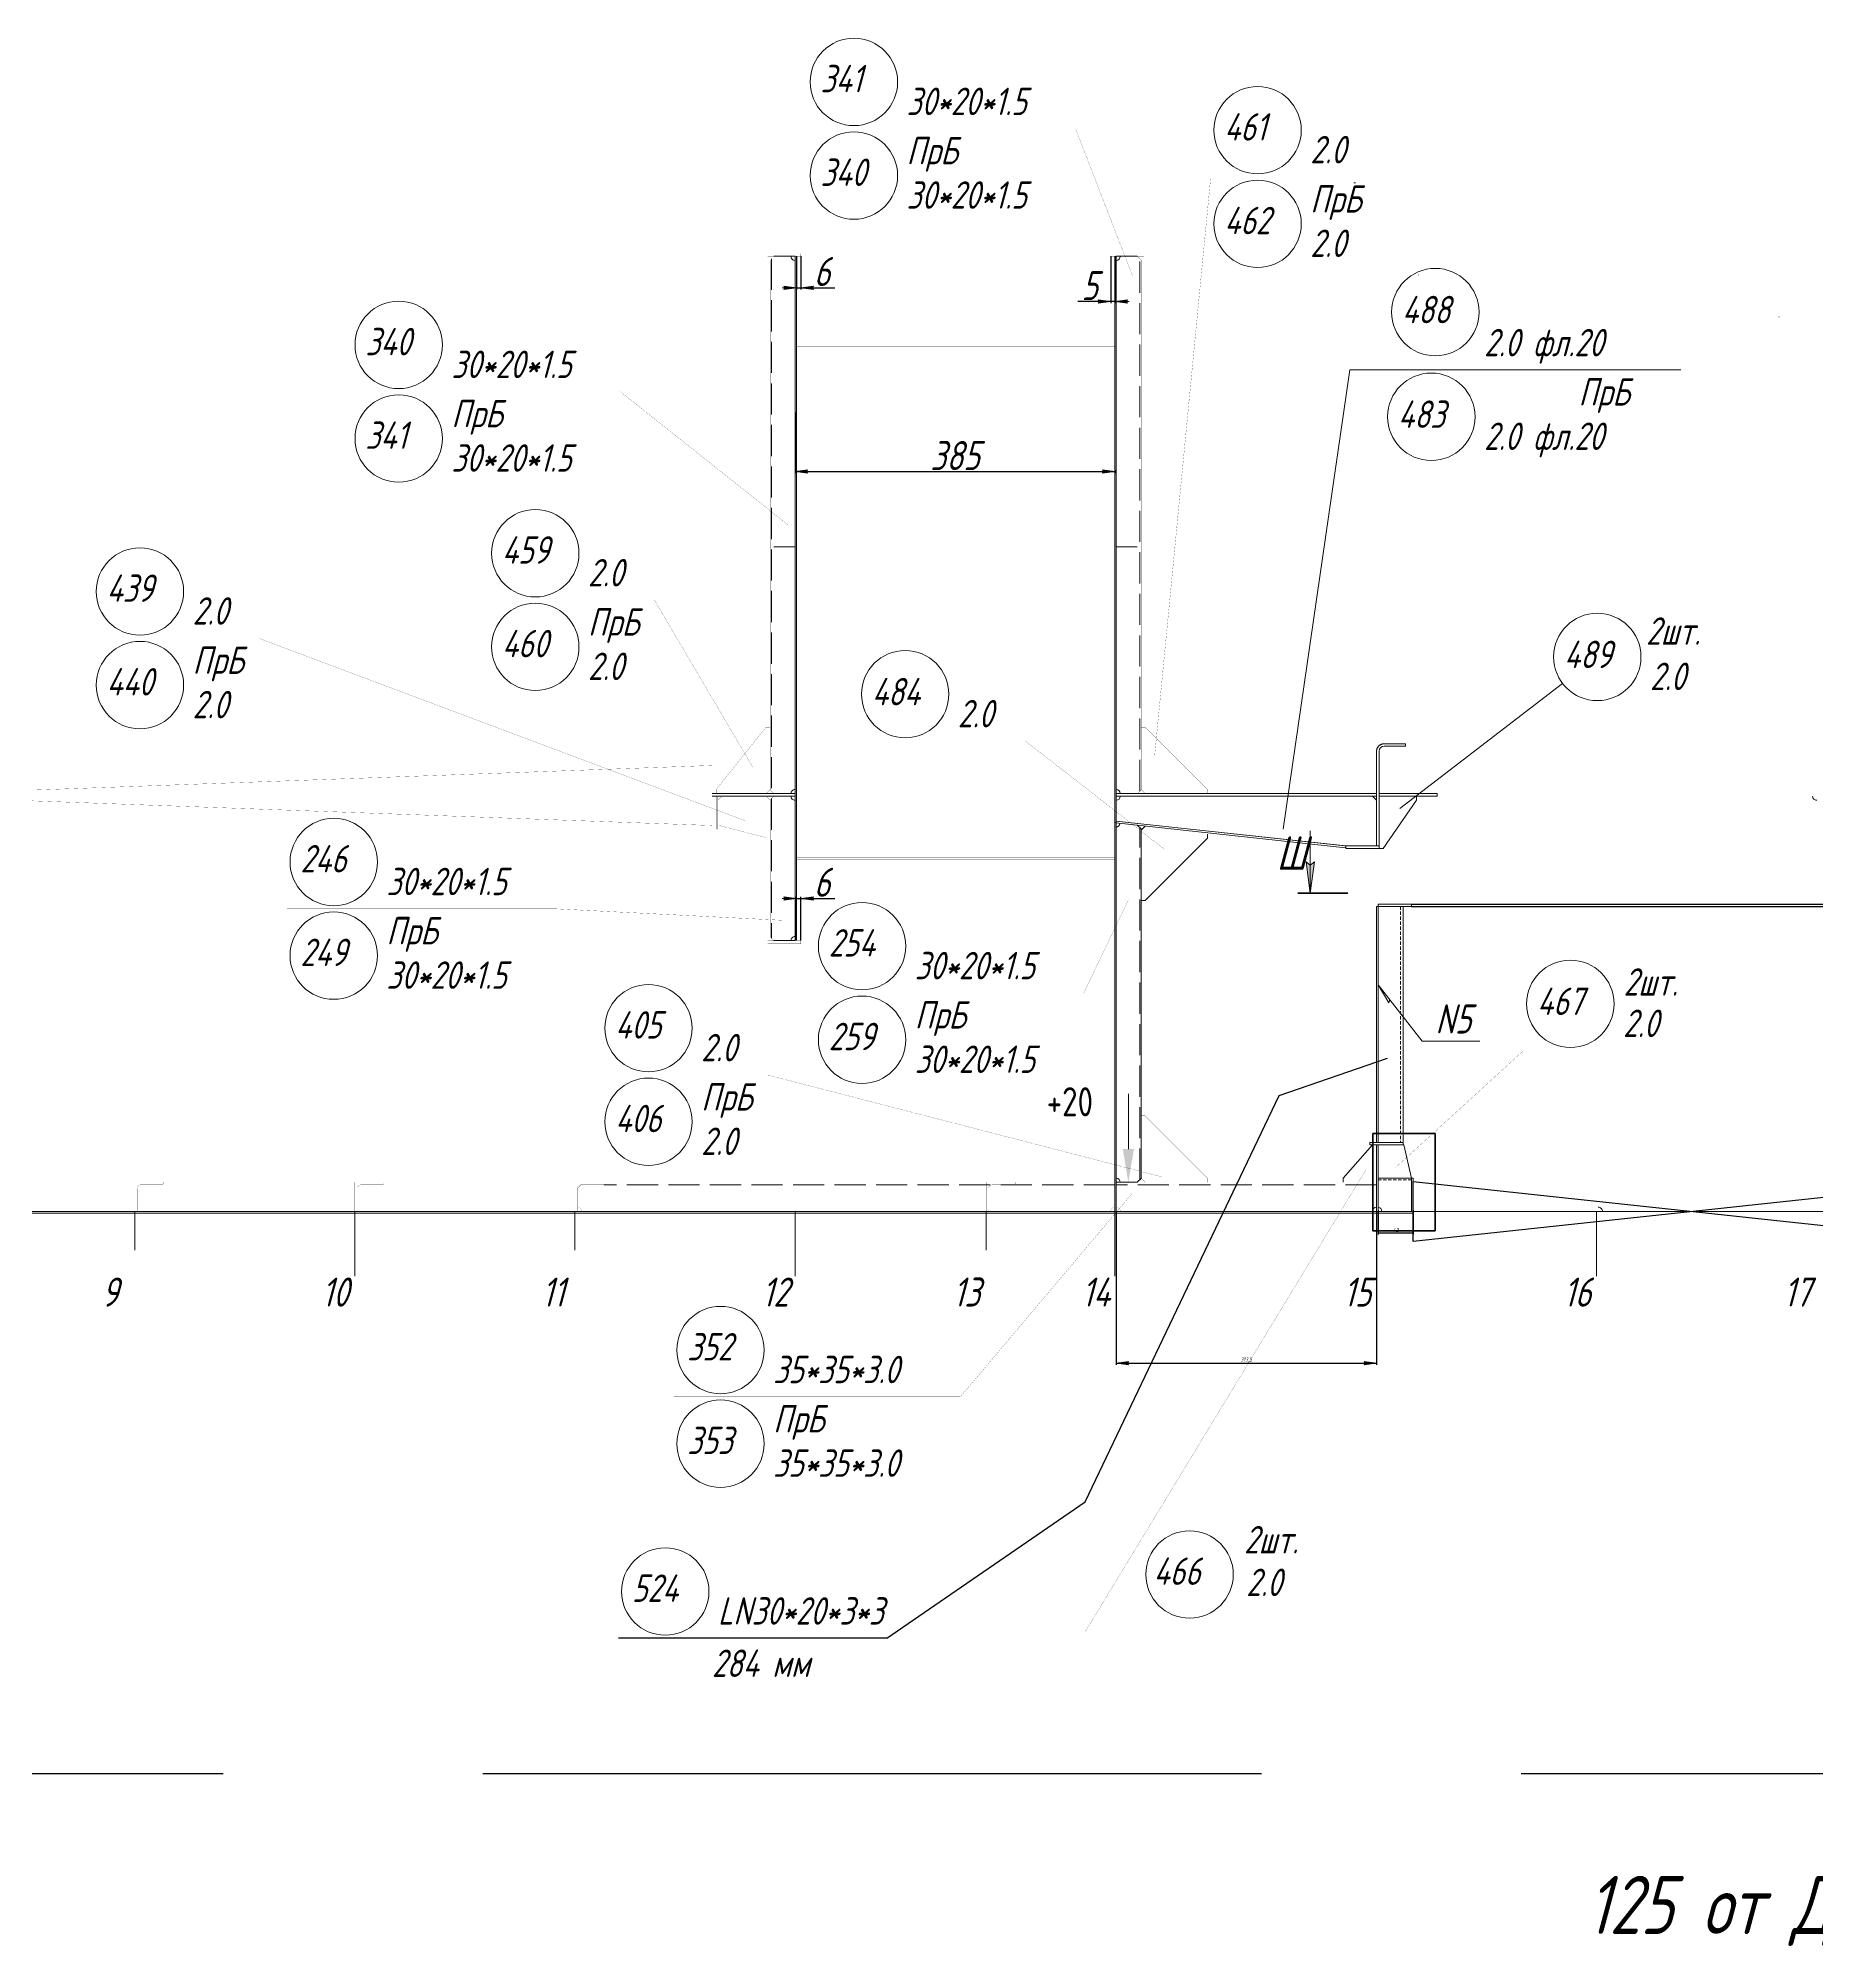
# Model space of a CAD drawing. Header units: millimetres. Extents: x 77380 to 135900, y -26587 to 17301.
# Drawn here: x 84774 to 86915, y -11327 to -9026 of the extents above; entities that cross this region are included whole.
import ezdxf

# ---------------------------------------------------------------- set-up
doc = ezdxf.new("R2010")
doc.units = ezdxf.units.MM
for name, pattern in [('K5LT32768', [0]), ('K5LT32769', [50, 37.5, -12.5]), ('K5LT32770', [0]), ('K5LT32772', [0]), ('K5LT32773', [50, 37.5, -12.5]), ('K5LT32774', [850.2, 600, -125, 0.2, -125]), ('K5LT32777', [0]), ('K5LT32778', [50, 37.5, -12.5]), ('K5LT32779', [0]), ('K5LT32780', [0]), ('K5LT32781', [0]), ('K5LT32790', [0]), ('K5LT32796', [0]), ('K5LT32831', [0]), ('K5LT_DASHED', [6, 4, -2]), ('K5LT_REINFORCED', [0]), ('K5LT_THIN', [0])]:
    doc.linetypes.add(name, pattern=pattern)
doc.layers.add('4001', color=7, linetype='Continuous')
doc.layers.add('РАЗМЕРЫ', color=3, linetype='Continuous', lineweight=25)
doc.styles.add('KDIMTEXTSTYLE', font='GOST_AU.SHX', dxfattribs={"width": 0.96, "oblique": 15, "height": 5})
doc.styles.add('KTEXTSTYLE', font='GOST_AU.SHX', dxfattribs={"width": 0.96, "height": 5})
doc.dimstyles.new('KDIMSTYLE (1.00)', dxfattribs={"dimtxt": 5, "dimasz": 1, "dimexe": 2, "dimexo": 0, "dimgap": 1, "dimtad": 1, "dimtxsty": 'KDIMTEXTSTYLE', "dimsah": 1, "dimcen": 0, "dimdle": 1, "dimadec": 0, "dimazin": 0, "dimtfac": 0.667, "dimtmove": 0, "dimatfit": 3, "dimfxl": 1, "dimtvp": 1, "dimtolj": 1, "dimtzin": 0, "dimarcsym": 0})

# ---------------------------------------------------------------- blocks, each defined once
blk = doc.blocks.new('U10')
at = {"layer": '4001', "color": 7, "linetype": 'K5LT_THIN', "lineweight": 18}
for p, q in [((114491.9, 15392.1), (114561.9, 15392.1)), ((114491.9, 15389.1), (114491.9, 15392.1)), ((114561.9, 15389.1), (114491.9, 15389.1)), ((114561.9, 15392.1), (114561.9, 15389.1))]:
    blk.add_line(p, q, dxfattribs=at)
blk = doc.blocks.new('KDIMARROW_01')
blk.add_hatch(color=0).paths.add_polyline_path([(0, 0), (-15, 2), (-13.5, 0), (-15, -2)])
at = {"color": 0, "linetype": 'K5LT_THIN', "lineweight": 18}
for p, q in [((-13.5, 0), (-15, 2)), ((-15, 2), (0, 0)), ((0, 0), (-15, -2)), ((-15, -2), (-13.5, 0))]:
    blk.add_line(p, q, dxfattribs=at)
at = {"layer": '4001', "color": 0, "linetype": 'K5LT_THIN', "lineweight": 18}
blk.add_line((0, 0), (-1, 0), dxfattribs=at)
blk = doc.blocks.new('*D595')
at = {"layer": 'Defpoints', "color": 0}
for p in [(85685.5, -9476.5), (86070.5, -9546), (86070.5, -9547.6)]:
    blk.add_point(p, dxfattribs=at)
at = {"layer": 'РАЗМЕРЫ', "color": 0, "lineweight": -2}
for p, q in [((85685.5, -9476.5), (85685.5, -9549.6)), ((85686.5, -9547.6), (86069.5, -9547.6)), ((86070.5, -9546), (86070.5, -9549.6))]:
    blk.add_line(p, q, dxfattribs=at)
at = {"layer": 'РАЗМЕРЫ', "color": 0, "lineweight": -2, "rotation": 180}
blk.add_blockref('KDIMARROW_01', (85685.5, -9547.6), dxfattribs=at)
at = {"layer": 'РАЗМЕРЫ', "color": 0, "lineweight": -2}
blk.add_blockref('KDIMARROW_01', (86070.5, -9547.6), dxfattribs=at)
at = {"layer": 'РАЗМЕРЫ', "color": 7, "insert": (85878, -9528.4), "char_height": 5, "attachment_point": 5, "style": 'KDIMTEXTSTYLE'}
blk.add_mtext('\\A1;\\H35.0;\\W0.965;\\Q15;\\H35.0;\\W0.965;\\Q15;\\Q15;385', dxfattribs=at)
blk = doc.blocks.new('KDIMARROW_02')
blk.add_hatch(color=0).paths.add_polyline_path([(13.5, 0), (15, 2), (0, 0), (15, -2)])
at = {"color": 0, "linetype": 'K5LT_THIN', "lineweight": 18}
for p, q in [((15, 2), (0, 0)), ((0, 0), (15, -2)), ((0, 0), (17, 0)), ((13.5, 0), (15, 2)), ((15, -2), (13.5, 0))]:
    blk.add_line(p, q, dxfattribs=at)
at = {"layer": '4001', "color": 0, "linetype": 'K5LT_THIN', "lineweight": 18}
blk.add_line((0, 0), (-1, 0), dxfattribs=at)
blk = doc.blocks.new('*D596')
at = {"layer": 'Defpoints', "color": 0}
for p in [(85692.5, -10061.6), (85687, -10112.2), (85692.5, -10112.2)]:
    blk.add_point(p, dxfattribs=at)
at = {"layer": 'РАЗМЕРЫ', "color": 0, "lineweight": -2}
for p, q in [((85687, -10112.2), (85687, -10059.6)), ((85688, -10061.6), (85691.5, -10061.6)), ((85692.5, -10112.2), (85692.5, -10059.6)), ((85692.5, -10061.6), (85733.3, -10061.6))]:
    blk.add_line(p, q, dxfattribs=at)
at = {"layer": 'РАЗМЕРЫ', "color": 0, "lineweight": -2, "rotation": 180}
blk.add_blockref('KDIMARROW_02', (85687, -10061.6), dxfattribs=at)
at = {"layer": 'РАЗМЕРЫ', "color": 0, "lineweight": -2}
blk.add_blockref('KDIMARROW_02', (85692.5, -10061.6), dxfattribs=at)
at = {"layer": 'РАЗМЕРЫ', "color": 7, "insert": (85717.9, -10042.1), "char_height": 5, "attachment_point": 5, "style": 'KDIMTEXTSTYLE'}
blk.add_mtext('\\A1;\\H35.0;\\W0.965;\\Q15;\\H35.0;\\W0.965;\\Q15;\\Q15;6', dxfattribs=at)
blk = doc.blocks.new('*D597')
at = {"layer": 'Defpoints', "color": 0}
for p in [(85687, -9288.4), (85692.5, -9288.4), (85692.5, -9326.3)]:
    blk.add_point(p, dxfattribs=at)
at = {"layer": 'РАЗМЕРЫ', "color": 0, "lineweight": -2}
for p, q in [((85687, -9288.4), (85687, -9328.3)), ((85692.5, -9288.4), (85692.5, -9328.3)), ((85688, -9326.3), (85691.5, -9326.3)), ((85692.5, -9326.3), (85733.3, -9326.3))]:
    blk.add_line(p, q, dxfattribs=at)
at = {"layer": 'РАЗМЕРЫ', "color": 0, "lineweight": -2, "rotation": 180}
blk.add_blockref('KDIMARROW_02', (85687, -9326.3), dxfattribs=at)
at = {"layer": 'РАЗМЕРЫ', "color": 0, "lineweight": -2}
blk.add_blockref('KDIMARROW_02', (85692.5, -9326.3), dxfattribs=at)
at = {"layer": 'РАЗМЕРЫ', "color": 7, "insert": (85717.9, -9306.8), "char_height": 5, "attachment_point": 5, "style": 'KDIMTEXTSTYLE'}
blk.add_mtext('\\A1;\\H35.0;\\W0.965;\\Q15;\\H35.0;\\W0.965;\\Q15;\\Q15;6', dxfattribs=at)
blk = doc.blocks.new('*D598')
at = {"layer": 'Defpoints', "color": 0}
for p in [(86065.5, -9288.4), (86070.5, -9288.4), (86065.5, -9343)]:
    blk.add_point(p, dxfattribs=at)
at = {"layer": 'РАЗМЕРЫ', "color": 0, "lineweight": -2}
for p, q in [((86065.5, -9288.4), (86065.5, -9345)), ((86070.5, -9288.4), (86070.5, -9345)), ((86065.5, -9343), (86025.9, -9343)), ((86069.5, -9343), (86066.5, -9343))]:
    blk.add_line(p, q, dxfattribs=at)
at = {"layer": 'РАЗМЕРЫ', "color": 0, "lineweight": -2, "rotation": 180}
blk.add_blockref('KDIMARROW_02', (86065.5, -9343), dxfattribs=at)
at = {"layer": 'РАЗМЕРЫ', "color": 0, "lineweight": -2}
blk.add_blockref('KDIMARROW_02', (86070.5, -9343), dxfattribs=at)
at = {"layer": 'РАЗМЕРЫ', "color": 7, "insert": (86040.1, -9323.8), "char_height": 5, "attachment_point": 5, "style": 'KDIMTEXTSTYLE'}
blk.add_mtext('\\A1;\\H35.0;\\W0.965;\\Q15;\\H35.0;\\W0.965;\\Q15;\\Q15;5', dxfattribs=at)
blk = doc.blocks.new('U135')
blk.add_hatch(color=7).paths.add_polyline_path([(114196.8, 14964.1), (114183.4, 14964.1), (114190.1, 14924.1)])
at = {"color": 7, "linetype": 'K5LT32831', "lineweight": 9}
blk.add_line((114190.1, 14964.1), (114190.1, 15030.6), dxfattribs=at)
blk = doc.blocks.new('U204')
at = {"layer": '4001', "color": 7, "linetype": 'K5LT_THIN', "lineweight": 18}
for p, q in [((114451.9, 15326.1), (114451.9, 15329.1)), ((114491.9, 15329.1), (114451.9, 15329.1)), ((114491.9, 15329.1), (114491.9, 15326.1)), ((114451.9, 15326.1), (114491.9, 15326.1))]:
    blk.add_line(p, q, dxfattribs=at)
blk = doc.blocks.new('*D599')
at = {"layer": 'Defpoints', "color": 0}
for p in [(86072, -10438.4), (86385.5, -10438.4), (86385.5, -10621.2)]:
    blk.add_point(p, dxfattribs=at)
at = {"layer": 'РАЗМЕРЫ', "color": 0, "lineweight": -2}
for p, q in [((86072, -10438.4), (86072, -10623.2)), ((86385.5, -10438.4), (86385.5, -10623.2)), ((86073, -10621.2), (86384.5, -10621.2))]:
    blk.add_line(p, q, dxfattribs=at)
at = {"layer": 'РАЗМЕРЫ', "color": 0, "lineweight": -2, "rotation": 180}
blk.add_blockref('KDIMARROW_01', (86072, -10621.2), dxfattribs=at)
at = {"layer": 'РАЗМЕРЫ', "color": 0, "lineweight": -2}
blk.add_blockref('KDIMARROW_01', (86385.5, -10621.2), dxfattribs=at)
at = {"layer": 'РАЗМЕРЫ', "color": 7, "insert": (86228.7, -10617.2), "char_height": 5, "attachment_point": 5, "style": 'KDIMTEXTSTYLE'}
blk.add_mtext('\\A1;313,5', dxfattribs=at)
blk = doc.blocks.new('*D736')
at = {"layer": 'Defpoints', "color": 0}
for p in [(86387.5, -10437.1), (86429.5, -10437.1), (86429.5, -10464.4)]:
    blk.add_point(p, dxfattribs=at)
at = {"layer": 'РАЗМЕРЫ', "color": 0, "lineweight": -2}
for p, q in [((86387.5, -10437.1), (86387.5, -10466.4)), ((86429.5, -10437.1), (86429.5, -10466.4)), ((86388.5, -10464.4), (86428.5, -10464.4))]:
    blk.add_line(p, q, dxfattribs=at)
at = {"layer": 'РАЗМЕРЫ', "color": 0}
for points in [[(86388.5, -10464.3), (86388.5, -10464.6), (86387.5, -10464.4)], [(86428.5, -10464.6), (86428.5, -10464.3), (86429.5, -10464.4)]]:
    blk.add_solid(points, dxfattribs=at)
at = {"layer": 'РАЗМЕРЫ', "color": 0, "insert": (86408.5, -10460.7), "char_height": 5, "attachment_point": 5, "style": 'KDIMTEXTSTYLE'}
blk.add_mtext('\\A1;42', dxfattribs=at)

msp = doc.modelspace()

# ---------------------------------------------------------------- hatches: boundary and pattern name
msp.add_hatch(color=7).paths.add_polyline_path([(86305.751, -10055.14), (86310.688, -10017.64), (86305.751, -10021.39), (86300.814, -10017.64)])

# ---------------------------------------------------------------- linework, layer by layer
at = {"color": 7, "linetype": 'K5LT32768', "lineweight": 18}
for p, q in [((86360.329, -9200.002), (86358.329, -9200.002)), ((86358.329, -9200.002), (86360.329, -9200.002)), ((86387.496, -10071.39), (86385.496, -10071.39)), ((86385.496, -10355.39), (86385.496, -10071.39)), ((86387.496, -10071.39), (86387.496, -10068.39)), ((86387.496, -10071.39), (86387.496, -10068.39)), ((86427.496, -10068.39), (86387.496, -10068.39)), ((86387.496, -10071.39), (86387.496, -10355.39)), ((86387.496, -10071.39), (86417.496, -10071.39)), ((86387.496, -10355.39), (86387.496, -10071.39)), ((86427.496, -10071.39), (86387.496, -10071.39)), ((86417.496, -10071.39), (86417.496, -10355.39)), ((86427.496, -10068.39), (86427.496, -10071.39)), ((86427.496, -10068.39), (86427.496, -10071.39)), ((86417.495, -10355.39), (86377.495, -10355.39)), ((86377.495, -10355.39), (86377.495, -10358.39)), ((86417.495, -10355.39), (86377.495, -10355.39)), ((86377.495, -10355.39), (86377.495, -10358.39)), ((86417.495, -10355.39), (86377.495, -10355.39)), ((86377.495, -10355.39), (86377.495, -10358.39)), ((86417.496, -10355.39), (86377.496, -10355.39)), ((86377.496, -10355.39), (86377.496, -10358.39)), ((86385.496, -10355.39), (86387.496, -10355.39)), ((86387.496, -10355.39), (86417.496, -10355.39)), ((86417.495, -10355.39), (86417.495, -10358.39)), ((86417.495, -10355.39), (86417.495, -10358.39)), ((86417.495, -10355.39), (86417.495, -10358.39)), ((86417.496, -10355.39), (86417.496, -10358.39)), ((86377.495, -10358.39), (86417.495, -10358.39)), ((86377.495, -10358.39), (86417.495, -10358.39)), ((86377.495, -10358.39), (86417.495, -10358.39)), ((86377.496, -10358.39), (86417.496, -10358.39)), ((86385.496, -10358.39), (86380.496, -10358.39)), ((86385.496, -10363.391), (86385.496, -10403.391)), ((86387.495, -10358.317), (86418.495, -10358.317)), ((86387.495, -10358.317), (86418.495, -10358.317)), ((86387.495, -10358.317), (86418.495, -10358.317)), ((86387.496, -10358.39), (86387.496, -10398.39)), ((86418.496, -10358.39), (86387.496, -10358.39)), ((86387.496, -10438.39), (86387.496, -10358.39)), ((86427.496, -10398.39), (86418.496, -10358.39)), ((86387.496, -10398.39), (86427.496, -10398.39)), ((86387.496, -10398.39), (86427.496, -10398.39)), ((86427.496, -10438.39), (86427.496, -10398.39)), ((86429.496, -10398.39), (86427.496, -10398.39)), ((86427.496, -10438.39), (86427.496, -10398.39)), ((86427.496, -10438.39), (86427.496, -10398.39)), ((86427.496, -10398.39), (86429.496, -10398.39)), ((86429.496, -10438.39), (86429.496, -10398.39)), ((86429.496, -10438.39), (86429.496, -10398.39))]:
    msp.add_line(p, q, dxfattribs=at)
at = {"color": 1, "linetype": 'K5LT32773', "lineweight": 18, "true_color": 0xff0000}
for p, q in [((85656.94, -9291.445), (85656.94, -9932.335)), ((86100.55, -9932.335), (86100.55, -9291.445)), ((86394.496, -9875.39), (86420.496, -9875.39)), ((86420.496, -9875.39), (86420.496, -9878.39)), ((86100.55, -10400.335), (86100.55, -9976.39)), ((86385.496, -10406.39), (86071.995, -10406.39))]:
    msp.add_line(p, q, dxfattribs=at)
at = {"color": 3, "linetype": 'K5LT32768', "lineweight": 18, "true_color": 0x00ff00}
for p, q in [((85685.496, -9288.39), (85659.995, -9288.39)), ((85685.496, -10112.232), (85685.496, -9288.39)), ((85685.496, -9935.39), (85685.496, -9288.39)), ((85686.994, -10112.232), (85686.994, -9288.39)), ((86070.496, -10438.39), (86070.496, -9288.39)), ((86071.995, -10438.39), (86071.995, -9288.39)), ((86071.995, -9288.39), (86071.995, -9935.39)), ((86097.495, -9288.39), (86071.995, -9288.39)), ((85685.496, -9935.39), (85585.496, -9935.39)), ((85685.496, -9938.39), (85585.496, -9938.39)), ((85659.995, -9935.39), (85685.496, -9935.39)), ((85685.496, -9938.39), (85659.995, -9938.39)), ((85685.496, -10112.39), (85685.496, -9938.39)), ((86071.995, -9935.39), (86097.495, -9935.39)), ((86385.496, -9935.39), (86071.995, -9935.39)), ((86071.995, -9938.39), (86071.995, -9963.89)), ((86385.496, -9938.39), (86071.995, -9938.39)), ((86385.496, -9938.39), (86071.995, -9938.39)), ((86097.023, -9973.275), (86071.779, -9970.541)), ((86071.995, -9968.39), (86071.995, -10403.39)), ((85659.995, -10112.39), (85685.496, -10112.39)), ((86071.995, -10403.39), (86097.495, -10403.39)), ((87199.65, -10438.39), (83310.496, -10438.39)), ((86429.496, -10440.39), (83310.496, -10440.39)), ((86359.995, -10438.39), (86385.496, -10438.39)), ((86652.497, -10438.39), (86885.496, -10438.39)), ((86889.997, -10438.39), (86915.494, -10438.39))]:
    msp.add_line(p, q, dxfattribs=at)
at = {"color": 3, "linetype": 'K5LT32769', "lineweight": 18, "true_color": 0x00ff00}
for p, q in [((86435.829, -9310.844), (86436.329, -9310.844)), ((86869.695, -9361.305), (86870.195, -9361.305)), ((85656.94, -9941.445), (85656.94, -10109.335))]:
    msp.add_line(p, q, dxfattribs=at)
at = {"color": 1, "linetype": 'K5LT32772', "lineweight": 18, "true_color": 0xff0000}
for p, q in [((86353.366, -9425.335), (86272.915, -9978.391)), ((86353.366, -9425.335), (86751.848, -9425.335)), ((86102.051, -9977.891), (86097.495, -9973.336)), ((86102.051, -10398.835), (86102.051, -9977.891)), ((86097.495, -10403.39), (86102.051, -10398.835))]:
    msp.add_line(p, q, dxfattribs=at)
at = {"color": 3, "linetype": 'K5LT32774', "lineweight": 18, "true_color": 0x00ff00}
for p, q in [((85659.995, -9638.39), (85685.496, -9638.39)), ((86071.995, -9638.39), (86097.495, -9638.39))]:
    msp.add_line(p, q, dxfattribs=at)
at = {"color": 1, "linetype": 'K5LT_THIN', "lineweight": 18}
msp.add_line((86609.56, -9802.871), (86413.496, -9953.471), dxfattribs=at)
at = {"color": 7, "linetype": 'K5LT_THIN', "lineweight": 18}
for p, q in [((86385.496, -9998.39), (86385.496, -9884.39)), ((86388.496, -9884.39), (86388.496, -10001.39)), ((86420.496, -9878.39), (86394.496, -9878.39)), ((86380.496, -9938.39), (86071.995, -9938.39)), ((86071.995, -9938.39), (86071.995, -9968.552)), ((86385.496, -9943.39), (86380.496, -9938.39)), ((86433.496, -9943.39), (86433.496, -9938.39)), ((86385.496, -9998.39), (86385.496, -9943.39)), ((86393.496, -10001.39), (86433.496, -9943.39)), ((86071.496, -9968.39), (86348.496, -9998.39)), ((86071.995, -9968.552), (86071.779, -9970.541)), ((86071.779, -9970.541), (86348.269, -10000.485)), ((86071.995, -9968.552), (86347.496, -9998.39)), ((86305.751, -9980.14), (86305.751, -10055.14)), ((86347.496, -9998.39), (86385.496, -9998.39)), ((86348.269, -10000.485), (86348.496, -9998.39)), ((86385.496, -10001.39), (86385.496, -10001.39)), ((86388.496, -10001.39), (86393.496, -10001.39)), ((86305.751, -10055.14), (86300.814, -10017.64)), ((86300.814, -10017.64), (86305.751, -10021.39)), ((86305.751, -10021.39), (86310.688, -10017.64)), ((86310.688, -10017.64), (86305.751, -10055.14)), ((86420.496, -10068.39), (86390.496, -10068.39)), ((86387.496, -10165.751), (86400.332, -10187.455)), ((86440.496, -10233.342), (86387.496, -10165.751)), ((86400.332, -10187.455), (86401.379, -10183.456)), ((86440.496, -10233.342), (86509.944, -10233.342)), ((86417.495, -10355.388), (86377.495, -10355.388)), ((86377.495, -10355.388), (86377.495, -10358.388)), ((86417.495, -10355.388), (86377.495, -10355.388)), ((86377.495, -10355.388), (86377.495, -10358.388)), ((86417.495, -10355.388), (86417.495, -10358.388)), ((86417.495, -10355.388), (86417.495, -10358.388)), ((86380.495, -10358.388), (86345.495, -10398.39)), ((86380.495, -10358.388), (86345.495, -10398.39)), ((86377.495, -10358.388), (86417.495, -10358.388)), ((86377.495, -10358.388), (86417.495, -10358.388)), ((86385.495, -10358.388), (86380.495, -10358.388)), ((86385.495, -10358.388), (86380.495, -10358.388)), ((86385.495, -10358.388), (86385.495, -10433.388)), ((86385.495, -10358.388), (86385.495, -10433.388)), ((86385.495, -10363.39), (86385.495, -10403.39)), ((86385.495, -10363.39), (86385.495, -10403.39)), ((86387.495, -10438.388), (86387.495, -10358.388)), ((86387.495, -10438.388), (86387.495, -10358.388)), ((86345.495, -10403.39), (86345.495, -10398.39)), ((86345.495, -10403.39), (86345.495, -10398.39)), ((86385.495, -10433.39), (86385.495, -10438.39)), ((86385.495, -10438.39), (86385.495, -10438.39))]:
    msp.add_line(p, q, dxfattribs=at)
at = {"color": 2, "linetype": 'K5LT32770', "lineweight": 18, "true_color": 0xffff00}
for p, q in [((86101.996, -9979.463), (86106.995, -9974.463)), ((86181.995, -9984.21), (86181.995, -9989.21)), ((86181.995, -9989.21), (86106.995, -10064.21)), ((86106.995, -10064.21), (86101.996, -10064.21))]:
    msp.add_line(p, q, dxfattribs=at)
at = {"color": 134, "linetype": 'K5LT_REINFORCED', "lineweight": 100, "true_color": 0x009696}
msp.add_line((86290.751, -10055.14), (86350.751, -10055.14), dxfattribs=at)
at = {"color": 7, "linetype": 'K5LT_DASHED', "lineweight": 18}
for p, q in [((86414.496, -10071.39), (86414.496, -10355.39)), ((86387.496, -10400.39), (86427.496, -10400.39))]:
    msp.add_line(p, q, dxfattribs=at)
for p, q in [((86427.496, -10068.39), (87085.496, -10068.39)), ((86427.496, -10071.39), (87085.496, -10071.39))]:
    msp.add_line(p, q)
at = {"color": 1}
for p, q in [((86268.216, -10298.769), (86398.594, -10253.972)), ((86034.784, -10788.109), (86268.216, -10298.769)), ((85796.047, -10952.365), (86034.784, -10788.109))]:
    msp.add_line(p, q, dxfattribs=at)
at = {"color": 7, "linetype": 'K5LT_THIN'}
for p, q in [((87103.496, -10402.239), (86429.496, -10474.541)), ((86429.496, -10474.541), (86429.496, -10402.239)), ((86429.496, -10402.239), (87103.496, -10474.541))]:
    msp.add_line(p, q, dxfattribs=at)
at = {"color": 8, "linetype": 'K5LT32778', "lineweight": 18, "true_color": 0x808080}
msp.add_line((86070.496, -10406.39), (85455.497, -10406.389), dxfattribs=at)
at = {"color": 1, "linetype": 'K5LT32781', "lineweight": 0, "true_color": 0xff0000}
for p, q in [((82585.496, -10438.39), (87299.715, -10438.39)), ((84890.495, -10438.39), (84890.495, -10485.265)), ((85155.495, -10438.39), (85155.495, -10516.515)), ((85420.495, -10438.39), (85420.495, -10485.265)), ((85685.495, -10438.39), (85685.495, -10516.515)), ((85915.496, -10438.39), (85915.496, -10485.265)), ((86070.496, -10438.39), (86070.496, -10516.515)), ((86650.495, -10438.39), (86650.495, -10516.515))]:
    msp.add_line(p, q, dxfattribs=at)
at = {"color": 8, "linetype": 'K5LT32779', "lineweight": 18, "true_color": 0x808080}
msp.add_line((85422.495, -10438.39), (85915.494, -10438.39), dxfattribs=at)
at = {"color": 1, "linetype": 'K5LT32770', "lineweight": 0, "true_color": 0xff0000}
for p, q in [((86385.496, -10438.391), (86385.496, -10485.266)), ((86385.496, -10440.39), (86385.496, -10487.265))]:
    msp.add_line(p, q, dxfattribs=at)
at = {"color": 1, "linetype": 'K5LT32772', "true_color": 0xff0000}
msp.add_line((85796.047, -10952.365), (85472.82, -10952.365), dxfattribs=at)
at = {"color": 6, "linetype": 'K5LT32769', "ltscale": 25}
msp.add_line((81559.429, -11115.226), (90766.474, -11115.226), dxfattribs=at)
at = {"color": 1, "linetype": 'K5LT32772', "true_color": 0xff0000, "const_width": 0.18}
for points in [[(85699.917, -9134.9), (86023.144, -9134.9), (86091.684, -9311.773)], [(86385.72, -9193.008), (86185.922, -9193.008), (86118.321, -9890.625)], [(85652.497, -9288.39), (85692.496, -9288.39), (85692.496, -9285.39), (85652.497, -9285.39), (85652.497, -9288.39)], [(85659.995, -9288.39), (85655.442, -9292.945), (85655.442, -9930.835), (85659.995, -9935.39)], [(86065.494, -9288.39), (86105.497, -9288.39), (86105.497, -9285.39), (86065.494, -9285.39), (86065.494, -9288.39)], [(86097.495, -9935.39), (86102.051, -9930.835), (86102.051, -9292.945), (86097.495, -9288.39)], [(85151.933, -9451.512), (85475.16, -9451.512), (85677.567, -9612.339)], [(85316.376, -9702.351), (85516.173, -9702.351), (85634.178, -9902.841)], [(84840.372, -9748.403), (85040.169, -9748.403), (85625.006, -9967.736)], [(85761.651, -9872.046), (85962.761, -9872.046), (86129.567, -10001.942)], [(85590.494, -9938.39), (85590.494, -9978.39), (85592.496, -9978.39), (85592.496, -9938.39)], [(85073.753, -10074.111), (85396.98, -10074.111), (85669.151, -10087.843)], [(85709.802, -10175.397), (86033.029, -10175.397), (86086.675, -10063.6)], [(85652.497, -10112.232), (85692.496, -10112.232), (85692.496, -10116.172), (85652.497, -10116.172), (85652.497, -10112.232)], [(86762.267, -10244.841), (86562.47, -10244.841), (86408.469, -10385.504)], [(85452.678, -10274.156), (85652.476, -10274.156), (86128.404, -10397.131)], [(86410.869, -10944.003), (86035.057, -10944.003), (86372.745, -10388.278)], [(85539.349, -10661.686), (85884.45, -10661.686), (86090.891, -10417.232)]]:
    msp.add_lwpolyline(points, dxfattribs=at)
at = {"color": 3, "linetype": 'K5LT32768', "true_color": 0x00ff00, "const_width": 0.18}
for points in [[(86070.496, -9400.15), (85686.496, -9400.15), (85686.496, -9397.033), (86070.496, -9397.033)], [(85659.995, -9938.39), (85655.442, -9942.945), (85655.442, -10107.835), (85659.995, -10112.39)], [(86070.496, -10011.931), (85686.496, -10011.931), (85686.496, -10015.193), (86070.496, -10015.193)]]:
    msp.add_lwpolyline(points, dxfattribs=at)
at = {"color": 2, "linetype": 'K5LT32770', "true_color": 0xffff00, "const_width": 0.18}
for points in [[(85650.495, -9935.39), (85590.494, -9935.39), (85590.494, -9930.39), (85650.495, -9855.39), (85655.497, -9855.39), (85655.497, -9930.39), (85650.495, -9935.39)], [(86106.995, -9935.39), (86181.995, -9935.39), (86181.995, -9930.39), (86106.995, -9855.39), (86101.996, -9855.39), (86101.996, -9930.39), (86106.995, -9935.39)], [(85650.495, -9938.39), (85597.495, -9938.39), (85592.496, -9943.39), (85592.496, -9973.39), (85650.495, -9988.39), (85655.497, -9988.39), (85655.497, -9943.39), (85650.495, -9938.39)], [(86107.053, -10403.39), (86182.053, -10403.39), (86182.053, -10398.39), (86107.053, -10323.39), (86102.051, -10323.39), (86102.051, -10398.39), (86107.053, -10403.39)]]:
    msp.add_lwpolyline(points, dxfattribs=at)
at = {"color": 7, "linetype": 'K5LT32780', "const_width": 0.18}
msp.add_lwpolyline([(85585.496, -9973.791), (85585.496, -9901.489), (83590.494, -9973.791), (83590.494, -9901.489)], close=True, dxfattribs=at)
at = {"color": 6, "lineweight": 100}
msp.add_lwpolyline([(86380.866, -10344.717), (86456.066, -10344.717), (86456.066, -10461.601), (86380.866, -10461.601)], close=True, dxfattribs=at)
at = {"color": 8, "linetype": 'K5LT32790', "true_color": 0x808080, "const_width": 0.18}
for points in [[(84893.497, -10436.889), (84893.497, -10410.889, -0.41421356), (84897.997, -10406.389), (84923.997, -10406.389, 0.41421356), (84925.497, -10404.889), (84925.497, -10403.389), (84890.497, -10403.389), (84890.497, -10438.389), (84891.997, -10438.389, 0.41421356)], [(85158.497, -10436.889), (85158.497, -10410.889, -0.41421356), (85162.997, -10406.389), (85188.997, -10406.389, 0.41421356), (85190.497, -10404.889), (85190.497, -10403.389), (85155.497, -10403.389), (85155.497, -10438.389), (85156.997, -10438.389, 0.41421356)], [(85423.497, -10436.889), (85423.497, -10410.889, -0.41421356), (85427.997, -10406.389), (85453.997, -10406.389, 0.41421356), (85455.497, -10404.889), (85455.497, -10403.389), (85420.497, -10403.389), (85420.497, -10438.389), (85421.997, -10438.389, 0.41421356)], [(86070.496, -10433.389, 0.41412632), (86065.494, -10438.389), (85428.499, -10438.389, 0.41412487), (85423.497, -10433.389), (85423.497, -10410.889), (85427.997, -10406.389), (85455.497, -10406.389), (85455.497, -10403.389), (86070.496, -10403.389)], [(85918.497, -10436.889), (85918.497, -10410.889, -0.41421356), (85922.997, -10406.389), (85948.997, -10406.389, 0.41421356), (85950.497, -10404.889), (85950.497, -10403.389), (85915.497, -10403.389), (85915.497, -10438.389), (85916.997, -10438.389, 0.41421356)]]:
    msp.add_lwpolyline(points, format="xyb", close=True, dxfattribs=at)
at = {"color": 1, "linetype": 'K5LT32796', "true_color": 0xff0000, "const_width": 0.18}
msp.add_lwpolyline([(86076.996, -10438.39), (86380.494, -10438.39, -0.41412632), (86385.495, -10433.39), (86385.496, -10403.39), (86071.995, -10403.39), (86071.995, -10433.39, -0.41412614)], format="xyb", close=True, dxfattribs=at)
at = {"color": 1, "linetype": 'K5LT32772', "lineweight": 18, "true_color": 0xff0000}
for centre in [(85756.277, -9078.54), (86242.283, -9136.648), (85756.277, -9191.26), (86242.283, -9249.368), (86456.276, -9355.694), (85208.293, -9395.152), (86451.469, -9481.695), (85208.293, -9507.872), (85372.736, -9645.991), (84896.732, -9692.042), (85372.736, -9758.711), (86651.277, -9770.827), (84896.732, -9804.763), (85818.011, -9815.686), (85130.114, -10017.751), (85130.114, -10130.471), (85766.162, -10119.037), (86618.83, -10188.481), (85509.039, -10217.796), (85766.162, -10231.757), (85509.039, -10330.517), (85595.709, -10605.326), (85595.709, -10718.046), (86160.373, -10875.525), (85529.18, -10896.005)]:
    msp.add_circle(centre, 52.603, dxfattribs=at)
at = {"color": 3, "linetype": 'K5LT32768', "lineweight": 18, "true_color": 0x00ff00}
for centre, radius, start, end in [((85685.496, -9288.391), 4.999, 179.987549, 269.994965), ((86071.995, -9288.388), 5.002, 269.999908, 359.982605), ((85685.496, -9935.389), 4.999, 90.005035, 180.012451), ((85685.496, -9938.391), 4.999, 179.987549, 269.994965), ((86071.995, -9935.392), 5.002, 0.017394, 90.000084), ((86071.995, -9938.388), 5.002, 269.999908, 359.982605), ((86915.494, -9938.391), 4.999, 179.987549, 269.994965), ((86071.779, -9970.541), 5.001, 269.992462, 353.818774), ((85685.496, -10112.389), 4.999, 89.997574, 180.011169), ((86071.995, -10403.391), 5.002, 0.017394, 90.000084), ((86385.495, -10438.39), 5.002, 89.999916, 179.982605), ((86652.497, -10438.389), 4.999, 359.987549, 89.994965)]:
    msp.add_arc(centre, radius, start, end, dxfattribs=at)
at = {"color": 1, "linetype": 'K5LT32773', "lineweight": 18, "true_color": 0xff0000}
msp.add_arc((86394.496, -9884.39), 9, 90, 180, dxfattribs=at)
at = {"color": 7, "linetype": 'K5LT_THIN', "lineweight": 18}
msp.add_arc((86394.496, -9884.39), 6, 90, 180, dxfattribs=at)
at = {"color": 3, "linetype": 'K5LT32777', "lineweight": 18, "true_color": 0x00ff00}
msp.add_arc((86386.994, -10438.39), 5.002, 0.017394, 84.241323, dxfattribs=at)

# ---------------------------------------------------------------- block references
for name in ['U10', 'U204', 'U135']:
    msp.add_blockref(name, (-28103.406, -25327.539))

# ---------------------------------------------------------------- texts
at = {"color": 7, "char_height": 2.5, "attachment_point": 1, "style": 'KTEXTSTYLE'}
for s, insert in [('\\H3.5;\\W0.965;\\Q15;\\Q15;\\H33.00;{\\c255;341}', (85716.141, -9058.065)), ('\\H3.5;\\W0.965;\\Q15;\\Q15;\\H33.00;{\\c255;30*20*1.5}', (85819.682, -9085.462)), ('\\H3.5;\\W0.965;\\Q15;\\Q15;\\H33.00;{\\c255;461}', (86202.147, -9116.173)), ('\\H3.5;\\W0.965;\\Q15;\\Q15;\\H33.00;{\\c16711935;ПрБ}', (85819.682, -9144.739)), ('\\H3.5;\\W0.965;\\Q15;\\Q15;\\H33.00;{\\c255;2.0}', (86305.687, -9143.57)), ('\\H3.5;\\W0.965;\\Q15;\\Q15;\\H33.00;{\\c255;340}', (85716.141, -9170.785)), ('\\H3.5;\\W0.965;\\Q15;\\Q15;\\H33.00;{\\c255;30*20*1.5}', (85819.682, -9198.181)), ('\\H3.5;\\W0.965;\\Q15;\\Q15;\\H33.00;{\\c16711935;ПрБ}', (86305.688, -9202.847)), ('\\H3.5;\\W0.965;\\Q15;\\Q15;\\H33.00;{\\c255;462}', (86202.147, -9228.893)), ('\\H3.5;\\W0.965;\\Q15;\\Q15;\\H33.00;{\\c255;2.0}', (86305.687, -9256.29)), ('\\H3.5;\\W0.965;\\Q15;\\Q15;\\H33.00;{\\c255;488}', (86416.218, -9336.113)), ('\\H3.5;\\W0.965;\\Q15;\\Q15;\\H33.00;{\\c255;340}', (85168.157, -9374.676)), ('\\H3.5;\\W0.965;\\Q15;\\Q15;\\H33.00;{\\c255;2.0 фл.20}', (86514.873, -9375.897)), ('\\H3.5;\\W0.965;\\Q15;\\Q15;\\H33.00;{\\c255;30*20*1.5}', (85271.698, -9402.073)), ('\\H3.5;\\W0.965;\\Q15;\\Q15;\\H33.00;{\\c16711935;ПрБ}', (86628.688, -9435.174)), ('\\H3.5;\\W0.965;\\Q15;\\Q15;\\H33.00;{\\c16711935;ПрБ}', (85271.698, -9461.35)), ('\\H3.5;\\W0.965;\\Q15;\\Q15;\\H33.00;{\\c255;483}', (86411.411, -9462.115)), ('\\H3.5;\\W0.965;\\Q15;\\Q15;\\H33.00;{\\c255;341}', (85168.157, -9487.396)), ('\\H3.5;\\W0.965;\\Q15;\\Q15;\\H33.00;{\\c255;2.0 фл.20}', (86514.873, -9488.617)), ('\\H3.5;\\W0.965;\\Q15;\\Q15;\\H33.00;{\\c255;30*20*1.5}', (85271.698, -9514.793)), ('\\H3.5;\\W0.965;\\Q15;\\Q15;\\H33.00;{\\c255;459}', (85332.601, -9625.515)), ('\\H3.5;\\W0.965;\\Q15;\\Q15;\\H33.00;{\\c255;2.0}', (85436.141, -9652.913)), ('\\H3.5;\\W0.965;\\Q15;\\Q15;\\H33.00;{\\c255;439}', (84856.596, -9671.567)), ('\\H3.5;\\W0.965;\\Q15;\\Q15;\\H33.00;{\\c255;2.0}', (84960.137, -9698.964)), ('\\H3.5;\\W0.965;\\Q15;\\Q15;\\H33.00;{\\c16711935;ПрБ}', (85436.142, -9712.19)), ('\\H3.5;\\W0.965;\\Q15;\\Q15;\\H33.00;2шт.', (86709.975, -9723.132)), ('\\H3.5;\\W0.965;\\Q15;\\Q15;\\H33.00;{\\c16711935;ПрБ}', (84960.137, -9758.242)), ('\\H3.5;\\W0.965;\\Q15;\\Q15;\\H33.00;{\\c255;460}', (85332.601, -9738.236)), ('\\H3.5;\\W0.965;\\Q15;\\Q15;\\H33.00;{\\c255;489}', (86611.219, -9751.247)), ('\\H3.5;\\W0.965;\\Q15;\\Q15;\\H33.00;{\\c255;2.0}', (85436.141, -9765.633)), ('\\H3.5;\\W0.965;\\Q15;\\Q15;\\H33.00;{\\c255;2.0}', (86714.682, -9777.749)), ('\\H3.5;\\W0.965;\\Q15;\\Q15;\\H33.00;{\\c255;440}', (84856.596, -9784.287)), ('\\H3.5;\\W0.965;\\Q15;\\Q15;\\H33.00;{\\c255;484}', (85777.953, -9796.106)), ('\\H3.5;\\W0.965;\\Q15;\\Q15;\\H33.00;{\\c255;2.0}', (84960.137, -9811.685)), ('\\H3.5;\\W0.965;\\Q15;\\Q15;\\H33.00;{\\c255;2.0}', (85881.416, -9822.608)), ('{\\H16x;\\Q15;\\W0.965;\\C5;\\c16711680;Ш}', (86265.177, -9987.106)), ('\\H3.5;\\W0.965;\\Q15;\\Q15;\\H33.00;{\\c255;246}', (85089.978, -9997.276)), ('\\H3.5;\\W0.965;\\Q15;\\Q15;\\H33.00;{\\c255;30*20*1.5}', (85193.519, -10024.672)), ('\\H3.5;\\W0.965;\\Q15;\\Q15;\\H33.00;{\\c16711935;ПрБ}', (85193.519, -10083.95)), ('\\H3.5;\\W0.965;\\Q15;\\Q15;\\H33.00;{\\c255;254}', (85726.027, -10098.561)), ('\\H3.5;\\W0.965;\\Q15;\\Q15;\\H33.00;{\\c255;249}', (85089.978, -10109.995)), ('\\H3.5;\\W0.965;\\Q15;\\Q15;\\H33.00;{\\c255;30*20*1.5}', (85829.568, -10125.958)), ('\\H3.5;\\W0.965;\\Q15;\\Q15;\\H33.00;{\\c255;30*20*1.5}', (85193.519, -10137.392)), ('\\H3.5;\\W0.965;\\Q15;\\Q15;\\H33.00;2шт.', (86682.87, -10145.646)), ('\\H3.5;\\W0.965;\\Q15;\\Q15;\\H33.00;{\\c255;467}', (86578.772, -10168.901)), ('\\H3.5;\\W0.965;\\Q15;\\Q15;\\H33.00;{\\c16711935;ПрБ}', (85829.568, -10185.235)), ('{\\H14x;\\Q15;\\W0.965;N5}', (86456.379, -10189.241)), ('\\H3.5;\\W0.965;\\Q15;\\Q15;\\H33.00;{\\c255;405}', (85468.903, -10197.321)), ('\\H3.5;\\W0.965;\\Q15;\\Q15;\\H33.00;{\\c255;259}', (85726.027, -10211.281)), ('\\H3.5;\\W0.965;\\Q15;\\Q15;\\H33.00;{\\c255;2.0}', (86682.235, -10195.403)), ('\\H3.5;\\W0.965;\\Q15;\\Q15;\\H33.00;{\\c255;2.0}', (85572.443, -10224.718)), ('\\H3.5;\\W0.965;\\Q15;\\Q15;\\H33.00;{\\c255;30*20*1.5}', (85829.568, -10238.678)), ('\\H3.5;\\W0.965;\\Q15;\\Q15;\\H33.00;{\\c16711935;ПрБ}', (85572.444, -10283.995)), ('\\H3.5;\\W0.965;\\Q15;\\Q15;\\H33.00;{\\c255;406}', (85468.903, -10310.041)), ('\\H3.5;\\W0.965;\\Q15;\\Q0;\\H35.00;+20', (85988.437, -10288.904)), ('\\H3.5;\\W0.965;\\Q15;\\Q15;\\H33.00;{\\c255;2.0}', (85572.443, -10337.438)), ('\\H3.5;\\W0.965;\\Q15;\\Q15;\\H33.00;{\\c255;352}', (85555.574, -10584.851)), ('\\H3.5;\\W0.965;\\Q15;\\Q15;\\H33.00;{\\c255;35*35*3.0}', (85659.115, -10612.247)), ('\\H3.5;\\W0.965;\\Q15;\\Q15;\\H33.00;{\\c16711935;ПрБ}', (85659.115, -10671.525)), ('\\H3.5;\\W0.965;\\Q15;\\Q15;\\H33.00;{\\c255;353}', (85555.574, -10697.57)), ('\\H3.5;\\W0.965;\\Q15;\\Q15;\\H33.00;{\\c255;35*35*3.0}', (85659.115, -10724.967)), ('\\H3.5;\\W0.965;\\Q15;\\Q15;\\H33.00;2шт.', (86225.975, -10817.132)), ('\\H3.5;\\W0.965;\\Q15;\\Q15;\\H33.00;{\\c255;466}', (86117.04, -10855.049)), ('{\\H13.2x;\\Q15;\\W0.965;\\C1;\\c255;524}', (85489.044, -10875.53)), ('\\H3.5;\\W0.965;\\Q15;\\Q15;\\H33.00;{\\c255;2.0}', (86228.58, -10868.469)), ('{\\H13.2x;\\Q15;\\W0.965;\\C1;\\c255;LN30*20*3*3}', (85592.585, -10902.927)), ('{\\H13.2x;\\Q15;\\W0.965;\\C1;\\c255;284 мм}', (85585.379, -10965.931)), ('{\\H28x;\\Q15;\\W0.965;125 от ДП ПрБ}', (86638.407, -11238.365))]:
    msp.add_mtext(s, dxfattribs=dict(at, insert=insert))
at = {"color": 7, "char_height": 2.5, "attachment_point": 1, "rotation": 359.999999, "style": 'KTEXTSTYLE'}
for s, insert in [('\\H3.5;\\W0.965;\\Q15;\\Q15;\\H35.00;{\\c255;9}', (84850.6, -10518.025)), ('\\H3.5;\\W0.965;\\Q15;\\Q15;\\H35.00;{\\c255;10}', (85115.6, -10518.025)), ('\\H3.5;\\W0.965;\\Q15;\\Q15;\\H35.00;{\\c255;11}', (85380.6, -10518.025)), ('\\H3.5;\\W0.965;\\Q15;\\Q15;\\H35.00;{\\c255;12}', (85645.6, -10518.025)), ('\\H3.5;\\W0.965;\\Q15;\\Q15;\\H35.00;{\\c255;13}', (85875.6, -10518.025)), ('\\H3.5;\\W0.965;\\Q15;\\Q15;\\H35.00;{\\c255;14}', (86030.601, -10518.025)), ('\\H3.5;\\W0.965;\\Q15;\\Q15;\\H35.00;{\\c255;15}', (86345.6, -10518.025)), ('\\H3.5;\\W0.965;\\Q15;\\Q15;\\H35.00;{\\c255;16}', (86610.6, -10518.025)), ('\\H3.5;\\W0.965;\\Q15;\\Q15;\\H35.00;{\\c255;17}', (86875.6, -10518.025))]:
    msp.add_mtext(s, dxfattribs=dict(at, insert=insert))

# ---------------------------------------------------------------- dimensions: what is measured, and where the dimension line sits
at = {"layer": 'РАЗМЕРЫ', "color": 7}
for base, p1, p2, text, override, picture, middle in [((85692.496, -9326.278), (85686.994, -9288.39), (85692.496, -9288.39), '\\H35.0;\\W0.965;\\Q15;\\H35.0;\\W0.965;\\Q15;\\Q15;6', {"dimscale": 1, "dimexo": 0, "dimblk1": 'KDIMARROW_02', "dimblk2": 'KDIMARROW_02', "dimse1": 0, "dimse2": 0, "dimclrt": 7, "dimtolj": 1}, '*D597', (85717.912, -9326.278)), ((86065.494, -9343.039), (86070.496, -9288.39), (86065.494, -9288.39), '\\H35.0;\\W0.965;\\Q15;\\H35.0;\\W0.965;\\Q15;\\Q15;5', {"dimscale": 1, "dimexo": 0, "dimblk1": 'KDIMARROW_02', "dimblk2": 'KDIMARROW_02', "dimse1": 0, "dimse2": 0, "dimclrt": 7, "dimtolj": 1}, '*D598', (86040.084, -9343.039)), ((86070.496, -9547.59), (85685.496, -9476.478), (86070.496, -9546.012), '\\H35.0;\\W0.965;\\Q15;\\H35.0;\\W0.965;\\Q15;\\Q15;385', {"dimscale": 1, "dimexo": 0, "dimblk1": 'KDIMARROW_01', "dimblk2": 'KDIMARROW_01', "dimse1": 0, "dimse2": 0, "dimclrt": 7, "dimtolj": 1}, '*D595', (85877.996, -9547.59)), ((85692.496, -10061.637), (85686.994, -10112.232), (85692.496, -10112.232), '\\H35.0;\\W0.965;\\Q15;\\H35.0;\\W0.965;\\Q15;\\Q15;6', {"dimscale": 1, "dimexo": 0, "dimblk1": 'KDIMARROW_02', "dimblk2": 'KDIMARROW_02', "dimse1": 0, "dimse2": 0, "dimclrt": 7, "dimtolj": 1}, '*D596', (85717.912, -10061.637))]:
    dim = msp.add_linear_dim(base=base, p1=p1, p2=p2, text=text, dimstyle='KDIMSTYLE (1.00)', override=override, dxfattribs=at)
    dim.commit()
    dim.dimension.update_dxf_attribs({"geometry": picture, "text_midpoint": middle, "dimtype": 160})
dim = msp.add_linear_dim(base=(86385.496, -10621.249), p1=(86071.995, -10438.39), p2=(86385.496, -10438.391), dimstyle='KDIMSTYLE (1.00)', override={"dimscale": 1, "dimlfac": 1, "dimtxsty": 'KDIMTEXTSTYLE', "dimblk1": 'KDIMARROW_01', "dimblk2": 'KDIMARROW_01', "dimclrt": 7, "dimtolj": 1}, dxfattribs=at)
dim.commit()
dim.dimension.update_dxf_attribs({"geometry": '*D599', "text_midpoint": (86228.745, -10617.249)})
at = {"layer": 'РАЗМЕРЫ'}
dim = msp.add_linear_dim(base=(86429.496, -10464.429), p1=(86387.495, -10437.103), p2=(86429.496, -10437.103), dimstyle='KDIMSTYLE (1.00)', override={"dimlfac": 1, "dimtxsty": 'KDIMTEXTSTYLE', "dimsah": 1, "dimtolj": 1}, dxfattribs=at)
dim.commit()
dim.dimension.update_dxf_attribs({"geometry": '*D736', "text_midpoint": (86408.495, -10460.735)})

doc.saveas('drawing.dxf')
